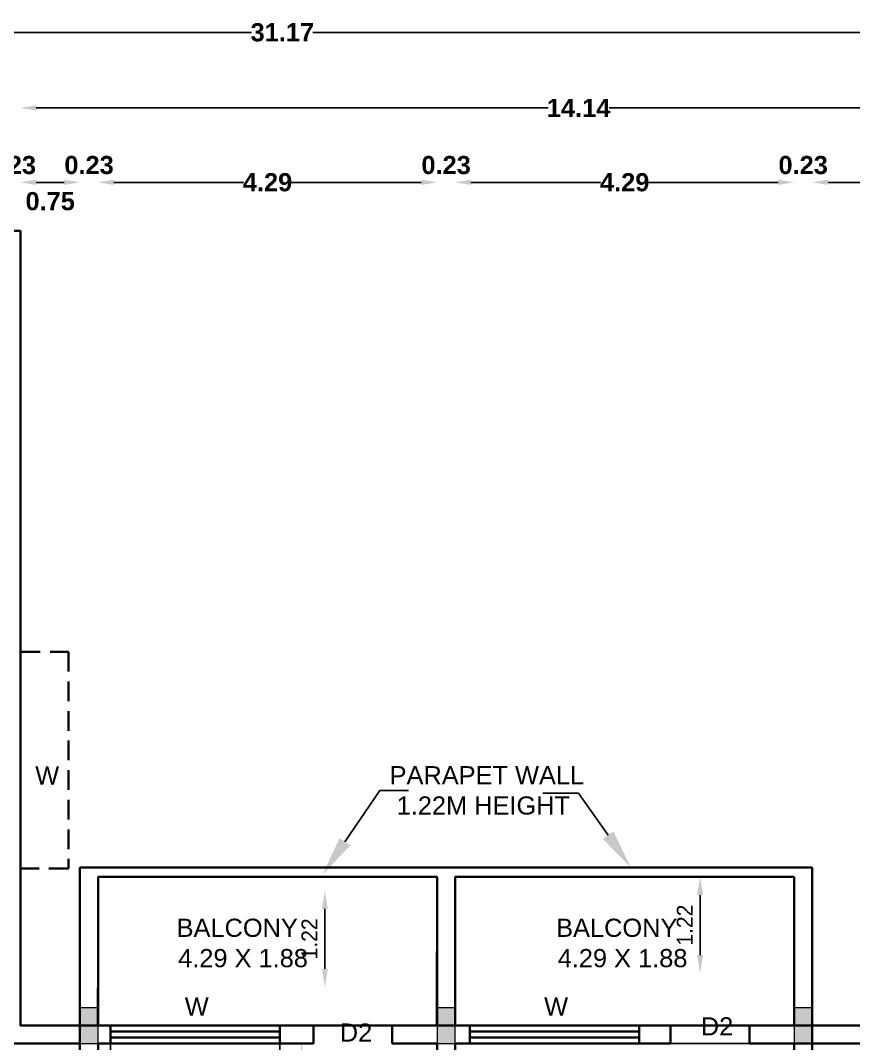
# Model space of a CAD drawing. Header units: metres. Extents: x 515 to 706, y -4 to 163.
# Drawn here: x 576.12 to 586.67, y 107.79 to 120.75 of the extents above; entities that cross this region are included whole.
import ezdxf
from ezdxf import colors
from ezdxf.entities.mleader import LeaderData, LeaderLine
from ezdxf.math import Vec2, Vec3

# ---------------------------------------------------------------- set-up
doc = ezdxf.new("R2010")
doc.units = ezdxf.units.M
doc.header["$MEASUREMENT"] = 0
doc.linetypes.add('DASHED2', pattern=[0.375, 0.25, -0.125])
doc.linetypes.add('PHANTOM2', pattern=[1.25, 0.625, -0.125, 0.125, -0.125, 0.125, -0.125])
for name, color, linetype in [('BLK_1_FLR_1_BALCONY_1', 5, 'Continuous'), ('BLK_1_FLR_1_BALCONY_2', 5, 'Continuous'), ('BLK_1_FLR_1_REGULAR_ROOM_1', 3, 'Continuous'), ('BLK_1_FLR_1_ROOM_2_LIGHT_VENTILATION_1', 3, 'Continuous'), ('BLK_1_FLR_1_VERANDAH', 5, 'Continuous'), ('DIST_EXIT', 7, 'Continuous')]:
    doc.layers.add(name, color=color, linetype=linetype)
doc.layers.add('BLK_1_FLR_1_BLT_UP_AREA', color=140, linetype='Continuous', lineweight=30)
doc.styles.add('ARIAL', font='arialbd.ttf', dxfattribs={"height": 0.23})
doc.styles.add('PDF Swiss721BT-RomanCondensed', font='arial.ttf')
doc.styles.add('working', font='arialbd.ttf', dxfattribs={"height": 0.23})
doc.dimstyles.new('new model', dxfattribs={"dimtxt": 0.23, "dimasz": 0.2, "dimexe": 0.1, "dimexo": 0.1, "dimgap": 0, "dimtad": 0, "dimzin": 1, "dimdsep": 46, "dimtxsty": 'working', "dimcen": 0.09, "dimse1": 1, "dimse2": 1, "dimclrd": 256, "dimclrt": 256, "dimadec": 1, "dimazin": 0, "dimtfac": 1, "dimtofl": 0, "dimtmove": 0, "dimatfit": 3, "dimfxl": 0, "dimtolj": 1, "dimtzin": 0, "dimlwd": -1, "dimlwe": -1, "dimarcsym": 0})
doc.dimstyles.new('OPEN SPACE', dxfattribs={"dimtxt": 0.23, "dimasz": 0.23, "dimexe": 0.1875, "dimexo": 0.0625, "dimgap": 0.09, "dimtad": 3, "dimzin": 0, "dimdsep": 46, "dimtxsty": 'ARIAL', "dimcen": 0.09, "dimse1": 1, "dimse2": 1, "dimclrd": 256, "dimclre": 256, "dimadec": 0, "dimazin": 0, "dimtfac": 0.5, "dimtix": 1, "dimtmove": 0, "dimatfit": 3, "dimfxl": 0, "dimtolj": 1, "dimtzin": 0, "dimarcsym": 0})
doc.dimstyles.new('Standard$0', dxfattribs={"dimtxt": 0.2, "dimasz": 0.23, "dimexe": 0.1805, "dimexo": 0.0625, "dimgap": 0.0955, "dimtad": 1, "dimzin": 0, "dimdsep": 46, "dimtxsty": 'Standard', "dimcen": 0, "dimdle": 440, "dimse1": 1, "dimse2": 1, "dimclrd": 256, "dimclrt": 256, "dimadec": 0, "dimazin": 0, "dimtfac": 1, "dimtofl": 0, "dimtmove": 0, "dimatfit": 3, "dimfxl": 0, "dimtolj": 1, "dimarcsym": 0})

# ---------------------------------------------------------------- blocks, each defined once
blk = doc.blocks.new('*D168')
at = {"layer": 'BLK_1_FLR_1_ROOM_2_LIGHT_VENTILATION_1', "color": 232, "linetype": 'PHANTOM2'}
for p, q in [((579.684, 107.589), (579.684, 107.167)), ((579.684, 106.159), (579.684, 106.581))]:
    blk.add_line(p, q, dxfattribs=at)
at = {"layer": 'BLK_1_FLR_1_ROOM_2_LIGHT_VENTILATION_1', "color": 232, "lineweight": 40}
for points in [[(579.651, 107.589), (579.717, 107.589), (579.684, 107.789)], [(579.651, 106.159), (579.717, 106.159), (579.684, 105.959)]]:
    blk.add_solid(points, dxfattribs=at)
at = {"layer": 'Defpoints', "color": 0, "lineweight": 40}
for p in [(579.408, 107.789), (579.408, 105.959), (579.684, 105.959)]:
    blk.add_point(p, dxfattribs=at)
at = {"layer": 'BLK_1_FLR_1_ROOM_2_LIGHT_VENTILATION_1', "color": 232, "insert": (579.684, 106.874), "char_height": 0.23, "attachment_point": 5, "rotation": 90, "style": 'working'}
blk.add_mtext('\\A1;1.83', dxfattribs=at)
blk = doc.blocks.new('*D51')
at = {"layer": 'BLK_1_FLR_1_BALCONY_1', "lineweight": -2}
blk.add_line((584.731, 109.669), (584.731, 108.909), dxfattribs=at)
at = {"layer": 'BLK_1_FLR_1_BALCONY_1', "lineweight": 40}
for points in [[(584.693, 109.669), (584.77, 109.669), (584.731, 109.899)], [(584.693, 108.909), (584.77, 108.909), (584.731, 108.679)]]:
    blk.add_solid(points, dxfattribs=at)
at = {"layer": 'Defpoints', "color": 0, "lineweight": 40}
for p in [(584.467, 109.899), (584.467, 108.679), (584.731, 108.679)]:
    blk.add_point(p, dxfattribs=at)
at = {"layer": 'BLK_1_FLR_1_BALCONY_1', "insert": (584.536, 109.289), "char_height": 0.2, "attachment_point": 5, "rotation": 90}
blk.add_mtext('\\A1;1.22', dxfattribs=at)
blk = doc.blocks.new('*D52')
at = {"layer": 'BLK_1_FLR_1_BALCONY_2', "lineweight": -2}
blk.add_line((579.978, 109.494), (579.978, 108.734), dxfattribs=at)
at = {"layer": 'BLK_1_FLR_1_BALCONY_2', "lineweight": 40}
for points in [[(579.94, 109.494), (580.016, 109.494), (579.978, 109.724)], [(579.94, 108.734), (580.016, 108.734), (579.978, 108.504)]]:
    blk.add_solid(points, dxfattribs=at)
at = {"layer": 'Defpoints', "color": 0, "lineweight": 40}
for p in [(579.947, 109.724), (579.947, 108.504), (579.978, 108.504)]:
    blk.add_point(p, dxfattribs=at)
at = {"layer": 'BLK_1_FLR_1_BALCONY_2', "insert": (579.782, 109.114), "char_height": 0.2, "attachment_point": 5, "rotation": 90}
blk.add_mtext('\\A1;1.22', dxfattribs=at)
blk = doc.blocks.new('*D172')
at = {"layer": 'Defpoints', "color": 0, "lineweight": 40}
for p in [(591.814, 107.789), (584.305, 98.246), (584.464, 98.126)]:
    blk.add_point(p, dxfattribs=at)
at = {"layer": 'DIST_EXIT', "lineweight": -2}
blk.add_line((591.516, 107.727), (584.444, 98.43), dxfattribs=at)
at = {"layer": 'DIST_EXIT', "lineweight": 40}
for points in [[(591.485, 107.75), (591.546, 107.703), (591.655, 107.91)], [(584.414, 98.453), (584.475, 98.406), (584.305, 98.246)]]:
    blk.add_solid(points, dxfattribs=at)
at = {"layer": 'DIST_EXIT', "color": 0, "insert": (587.816, 103.202), "char_height": 0.23, "attachment_point": 5, "rotation": 52.7442, "style": 'ARIAL'}
blk.add_mtext('\\A1;12.14', dxfattribs=at)
blk = doc.blocks.new('sfdfds')
at = {"lineweight": 15}
h = blk.add_hatch(color=1, dxfattribs=at)
h.dxf.hatch_style = 1
h.paths.add_polyline_path([(788.142, -179.821), (788.592, -179.821), (788.592, -179.591), (788.142, -179.591)])
at = {"color": 1, "lineweight": 15}
blk.add_lwpolyline([(788.142, -179.821), (788.592, -179.821), (788.592, -179.591), (788.142, -179.591)], close=True, dxfattribs=at)
blk = doc.blocks.new('*D431')
for p, q in [((575.692, 118.7), (575.492, 118.7)), ((576.322, 118.7), (576.522, 118.7))]:
    blk.add_line(p, q)
at = {"lineweight": 40}
for points in [[(575.692, 118.734), (575.692, 118.667), (575.892, 118.7)], [(576.322, 118.734), (576.322, 118.667), (576.122, 118.7)]]:
    blk.add_solid(points, dxfattribs=at)
at = {"layer": 'Defpoints', "color": 0, "lineweight": 40}
for p in [(576.122, 118.7), (575.892, 117.964), (576.122, 118.084)]:
    blk.add_point(p, dxfattribs=at)
at = {"lineweight": 30, "insert": (576.007, 118.918), "char_height": 0.23, "attachment_point": 5, "style": 'working'}
blk.add_mtext('\\A1;0.23', dxfattribs=at)
blk = doc.blocks.new('*D432')
blk.add_line((576.322, 118.7), (576.676, 118.7))
at = {"lineweight": 40}
for points in [[(576.322, 118.734), (576.322, 118.667), (576.122, 118.7)], [(576.676, 118.734), (576.676, 118.667), (576.876, 118.7)]]:
    blk.add_solid(points, dxfattribs=at)
at = {"layer": 'Defpoints', "color": 0, "lineweight": 40}
for p in [(576.876, 118.7), (576.122, 118.084), (576.876, 108.019)]:
    blk.add_point(p, dxfattribs=at)
at = {"lineweight": 30, "insert": (576.499, 118.46), "char_height": 0.23, "attachment_point": 5, "style": 'working'}
blk.add_mtext('\\A1;0.75', dxfattribs=at)
blk = doc.blocks.new('*D433')
for p, q in [((576.676, 118.7), (576.476, 118.7)), ((577.306, 118.7), (577.506, 118.7))]:
    blk.add_line(p, q)
at = {"lineweight": 40}
for points in [[(576.676, 118.734), (576.676, 118.667), (576.876, 118.7)], [(577.306, 118.734), (577.306, 118.667), (577.106, 118.7)]]:
    blk.add_solid(points, dxfattribs=at)
at = {"layer": 'Defpoints', "color": 0, "lineweight": 40}
for p in [(577.106, 118.7), (576.876, 108.019), (577.106, 107.789)]:
    blk.add_point(p, dxfattribs=at)
at = {"lineweight": 30, "insert": (576.991, 118.918), "char_height": 0.23, "attachment_point": 5, "style": 'working'}
blk.add_mtext('\\A1;0.23', dxfattribs=at)
blk = doc.blocks.new('*D434')
for p, q in [((577.306, 118.7), (578.95, 118.7)), ((581.199, 118.7), (579.555, 118.7))]:
    blk.add_line(p, q)
at = {"lineweight": 40}
for points in [[(577.306, 118.734), (577.306, 118.667), (577.106, 118.7)], [(581.199, 118.734), (581.199, 118.667), (581.399, 118.7)]]:
    blk.add_solid(points, dxfattribs=at)
at = {"layer": 'Defpoints', "color": 0, "lineweight": 40}
for p in [(581.399, 118.7), (577.106, 107.789), (581.399, 107.789)]:
    blk.add_point(p, dxfattribs=at)
at = {"lineweight": 30, "insert": (579.252, 118.7), "char_height": 0.23, "attachment_point": 5, "style": 'working'}
blk.add_mtext('\\A1;4.29', dxfattribs=at)
blk = doc.blocks.new('*D435')
for p, q in [((581.199, 118.7), (580.999, 118.7)), ((581.829, 118.7), (582.029, 118.7))]:
    blk.add_line(p, q)
at = {"lineweight": 40}
for points in [[(581.199, 118.734), (581.199, 118.667), (581.399, 118.7)], [(581.829, 118.734), (581.829, 118.667), (581.629, 118.7)]]:
    blk.add_solid(points, dxfattribs=at)
at = {"layer": 'Defpoints', "color": 0, "lineweight": 40}
for p in [(581.629, 118.7), (581.399, 107.789), (581.629, 107.789)]:
    blk.add_point(p, dxfattribs=at)
at = {"lineweight": 30, "insert": (581.514, 118.918), "char_height": 0.23, "attachment_point": 5, "style": 'working'}
blk.add_mtext('\\A1;0.23', dxfattribs=at)
blk = doc.blocks.new('*D436')
for p, q in [((581.829, 118.7), (583.474, 118.7)), ((585.722, 118.7), (584.078, 118.7))]:
    blk.add_line(p, q)
at = {"lineweight": 40}
for points in [[(581.829, 118.734), (581.829, 118.667), (581.629, 118.7)], [(585.722, 118.734), (585.722, 118.667), (585.922, 118.7)]]:
    blk.add_solid(points, dxfattribs=at)
at = {"layer": 'Defpoints', "color": 0, "lineweight": 40}
for p in [(585.922, 118.7), (581.629, 107.789), (585.922, 107.789)]:
    blk.add_point(p, dxfattribs=at)
at = {"lineweight": 30, "insert": (583.776, 118.7), "char_height": 0.23, "attachment_point": 5, "style": 'working'}
blk.add_mtext('\\A1;4.29', dxfattribs=at)
blk = doc.blocks.new('*D437')
for p, q in [((585.722, 118.7), (585.522, 118.7)), ((586.352, 118.7), (586.552, 118.7))]:
    blk.add_line(p, q)
at = {"lineweight": 40}
for points in [[(585.722, 118.734), (585.722, 118.667), (585.922, 118.7)], [(586.352, 118.734), (586.352, 118.667), (586.152, 118.7)]]:
    blk.add_solid(points, dxfattribs=at)
at = {"layer": 'Defpoints', "color": 0, "lineweight": 40}
for p in [(586.152, 118.7), (585.922, 107.789), (586.152, 107.789)]:
    blk.add_point(p, dxfattribs=at)
at = {"lineweight": 30, "insert": (586.037, 118.918), "char_height": 0.23, "attachment_point": 5, "style": 'working'}
blk.add_mtext('\\A1;0.23', dxfattribs=at)
blk = doc.blocks.new('*D438')
for p, q in [((586.352, 118.7), (587.924, 118.7)), ((590.062, 118.7), (588.491, 118.7))]:
    blk.add_line(p, q)
at = {"lineweight": 40}
for points in [[(586.352, 118.734), (586.352, 118.667), (586.152, 118.7)], [(590.062, 118.734), (590.062, 118.667), (590.262, 118.7)]]:
    blk.add_solid(points, dxfattribs=at)
at = {"layer": 'Defpoints', "color": 0, "lineweight": 40}
for p in [(590.262, 118.7), (586.152, 107.789), (590.262, 107.789)]:
    blk.add_point(p, dxfattribs=at)
at = {"lineweight": 30, "insert": (588.207, 118.7), "char_height": 0.23, "attachment_point": 5, "style": 'working'}
blk.add_mtext('\\A1;4.11', dxfattribs=at)
blk = doc.blocks.new('*D448')
for p, q in [((596.13, 117.884), (596.13, 115.615)), ((596.13, 112.749), (596.13, 115.018))]:
    blk.add_line(p, q)
at = {"lineweight": 40}
for points in [[(596.097, 117.884), (596.163, 117.884), (596.13, 118.084)], [(596.097, 112.749), (596.163, 112.749), (596.13, 112.549)]]:
    blk.add_solid(points, dxfattribs=at)
at = {"layer": 'Defpoints', "color": 0, "lineweight": 40}
for p in [(576.573, 118.084), (596.13, 118.084), (594.916, 112.549)]:
    blk.add_point(p, dxfattribs=at)
at = {"lineweight": 30, "insert": (596.13, 115.316), "char_height": 0.23, "attachment_point": 5, "rotation": 90, "style": 'working'}
blk.add_mtext('\\A1;5.53', dxfattribs=at)
blk = doc.blocks.new('*D451')
for p, q in [((576.322, 119.643), (582.807, 119.643)), ((590.062, 119.643), (583.578, 119.643))]:
    blk.add_line(p, q)
at = {"lineweight": 40}
for points in [[(576.322, 119.676), (576.322, 119.61), (576.122, 119.643)], [(590.062, 119.676), (590.062, 119.61), (590.262, 119.643)]]:
    blk.add_solid(points, dxfattribs=at)
at = {"layer": 'Defpoints', "color": 0, "lineweight": 40}
for p in [(590.262, 119.643), (576.122, 108.019), (590.262, 108.019)]:
    blk.add_point(p, dxfattribs=at)
at = {"lineweight": 30, "insert": (583.192, 119.643), "char_height": 0.23, "attachment_point": 5, "style": 'working'}
blk.add_mtext('\\A1;14.14', dxfattribs=at)
blk = doc.blocks.new('*D453')
for p, q in [((564.055, 120.6), (579.05, 120.6)), ((594.822, 120.6), (579.827, 120.6))]:
    blk.add_line(p, q)
at = {"lineweight": 40}
for points in [[(564.055, 120.633), (564.055, 120.567), (563.855, 120.6)], [(594.822, 120.633), (594.822, 120.567), (595.022, 120.6)]]:
    blk.add_solid(points, dxfattribs=at)
at = {"layer": 'Defpoints', "color": 0, "lineweight": 40}
for p in [(563.855, 120.6), (563.855, 119.643), (595.022, 119.643)]:
    blk.add_point(p, dxfattribs=at)
at = {"lineweight": 30, "insert": (579.439, 120.6), "char_height": 0.23, "attachment_point": 5, "style": 'working'}
blk.add_mtext('\\A1;31.17', dxfattribs=at)

msp = doc.modelspace()

# ---------------------------------------------------------------- linework, layer by layer
at = {"lineweight": 30, "ltscale": 0.125}
for p, q in [((576.12241, 108.41376), (576.12237, 118.08378)), ((581.629, 110.01909), (576.87565, 110.01906)), ((576.87569, 99.36408), (576.87565, 110.01906)), ((586.15233, 110.01911), (581.39898, 110.01908)), ((586.15238, 99.3641), (586.15233, 110.01911)), ((581.39899, 109.89908), (577.10565, 109.89906)), ((577.10565, 108.01899), (577.10565, 109.89906)), ((577.10566, 108.01906), (577.10565, 109.89906)), ((581.399, 108.01908), (581.39899, 109.89908)), ((581.62899, 108.01908), (581.62898, 109.89908)), ((585.92233, 109.8991), (581.62899, 109.89908)), ((585.92234, 108.0191), (585.92233, 109.8991)), ((576.87572, 108.23928), (576.87572, 108.23928)), ((581.39923, 108.23935), (581.39923, 108.23935)), ((585.92257, 108.23937), (585.92257, 108.23937)), ((576.87555, 108.01896), (576.12235, 108.01896)), ((579.83232, 108.01908), (577.10565, 108.01906)), ((579.40793, 108.01897), (577.28793, 108.01897)), ((579.40793, 108.01897), (579.40793, 107.78897)), ((579.83232, 107.78908), (579.83232, 108.01908)), ((581.399, 108.01908), (580.83232, 108.01908)), ((580.83232, 107.78908), (580.83232, 108.01908)), ((584.35566, 108.0191), (581.62899, 108.01908)), ((583.9602, 108.01899), (581.8402, 108.01899)), ((583.9602, 108.01899), (583.9602, 107.78899)), ((584.35566, 107.7891), (584.35566, 108.0191)), ((585.92234, 108.0191), (585.35566, 108.0191)), ((585.35566, 107.7891), (585.35566, 108.0191)), ((585.97569, 108.01879), (590.26902, 108.01879)), ((579.40793, 107.9424), (577.26127, 107.9424)), ((579.40793, 107.86573), (577.26127, 107.86573)), ((583.9602, 107.94233), (581.81354, 107.94233)), ((583.9602, 107.86566), (581.81354, 107.86566)), ((575.40604, 107.78896), (576.87565, 107.78896)), ((576.87566, 107.78906), (576.87566, 107.78907)), ((576.87572, 107.78906), (576.87572, 107.78907)), ((579.83232, 107.78908), (577.10566, 107.78906)), ((577.10568, 102.32076), (577.10566, 107.78906)), ((579.40793, 107.78897), (577.28793, 107.78897)), ((581.399, 107.78908), (580.83232, 107.78908)), ((581.39904, 99.59408), (581.399, 107.78908)), ((581.39923, 107.78913), (581.39923, 107.78914)), ((584.35566, 107.7891), (581.62899, 107.78908)), ((581.62902, 102.32078), (581.62899, 107.78908)), ((590.50235, 107.7893), (585.35566, 107.78928)), ((585.92234, 107.7891), (585.35566, 107.7891)), ((585.92238, 99.5941), (585.92234, 107.7891)), ((585.92257, 107.78915), (585.92257, 107.78916))]:
    msp.add_line(p, q, dxfattribs=at)
at = {"lineweight": 30}
for p, q in [((579.40793, 107.78897), (579.40793, 108.01893)), ((583.9602, 107.78899), (583.9602, 108.01895))]:
    msp.add_line(p, q, dxfattribs=at)
at = {"linetype": 'DASHED2', "lineweight": 30}
msp.add_lwpolyline([(576.12255, 112.45211), (576.12255, 112.75211), (576.73255, 112.75211), (576.73255, 110.00545), (576.12255, 110.00545)], dxfattribs=at)
at = {"lineweight": 30}
for points in [[(577.26127, 107.78906), (579.40793, 107.78906), (579.40793, 108.01906), (577.26127, 108.01906)], [(581.81354, 107.78899), (583.9602, 107.78899), (583.9602, 108.01899), (581.81354, 108.01899)]]:
    msp.add_lwpolyline(points, close=True, dxfattribs=at)
at = {"layer": 'BLK_1_FLR_1_BALCONY_1'}
msp.add_lwpolyline([(581.62841, 108.01884), (585.92174, 108.01884), (585.92172, 109.89894), (581.62839, 109.89894)], close=True, dxfattribs=at)
at = {"layer": 'BLK_1_FLR_1_BALCONY_2'}
msp.add_lwpolyline([(581.39341, 108.0189), (577.10007, 108.0189), (577.10505, 109.89892), (581.39838, 109.89892)], close=True, dxfattribs=at)
at = {"layer": 'BLK_1_FLR_1_BLT_UP_AREA', "color": 14}
msp.add_lwpolyline([(595.02232, 112.5488), (595.02228, 93.56855), (590.37233, 93.56854), (563.85456, 93.56852), (563.8546, 106.13474), (565.58773, 106.13474), (565.58777, 118.08374), (576.12237, 118.08374), (576.12235, 108.01891), (590.26226, 108.01879), (590.26223, 112.5488)], close=True, dxfattribs=at)
at = {"layer": 'BLK_1_FLR_1_REGULAR_ROOM_1', "color": 2}
msp.add_lwpolyline([(585.92174, 107.78895), (585.92177, 99.59395), (584.23507, 99.59396), (584.23507, 102.32062), (581.62841, 102.32062), (581.6284, 107.78893)], close=True, dxfattribs=at)
at = {"layer": 'BLK_1_FLR_1_ROOM_2_LIGHT_VENTILATION_1', "color": 3}
msp.add_lwpolyline([(577.26101, 105.95902), (579.40767, 105.95902), (579.40767, 107.78902), (577.26101, 107.78902)], close=True, dxfattribs=at)
at = {"layer": 'BLK_1_FLR_1_VERANDAH', "color": 5}
msp.add_lwpolyline([(576.87504, 107.78891), (574.39192, 107.7889), (574.39192, 107.7889), (574.39193, 101.72013), (574.35196, 101.72013), (574.35194, 93.79859), (590.37187, 93.79855), (590.37187, 105.66769), (592.77305, 105.66769), (592.77305, 107.78879), (586.15174, 107.78923), (586.15175, 99.36395), (576.87507, 99.36393)], close=True, dxfattribs=at)

# ---------------------------------------------------------------- block references
at = {"lineweight": 30, "rotation": 270}
for p in [(756.69671, 896.38131), (761.22021, 896.38138), (765.74355, 896.3814)]:
    msp.add_blockref('sfdfds', p, dxfattribs=at)

# ---------------------------------------------------------------- texts
at = {"lineweight": 30, "style": 'PDF Swiss721BT-RomanCondensed'}
for s, p in [('BALCONY', (578.10057, 109.14056)), ('BALCONY', (582.90791, 109.14056)), ('4.29 X 1.88', (578.12003, 108.75629)), ('4.29 X 1.88', (582.92736, 108.75629))]:
    msp.add_text(s, height=0.23, dxfattribs=at).set_placement(p)
at = {"lineweight": 30, "ltscale": 0.125, "char_height": 0.23, "style": 'PDF Swiss721BT-RomanCondensed'}
for s, insert, attachment_point in [('W', (576.61266, 111.30011), 3), ('W', (578.20345, 108.37319), 1), ('W', (582.75572, 108.37321), 1), ('D2', (584.74007, 108.12158), 1), ('D2', (580.16717, 108.04313), 1)]:
    msp.add_mtext_dynamic_manual_height_columns(s, width=0.0527571, gutter_width=1.15, heights=[0], dxfattribs=dict(at, insert=insert, attachment_point=attachment_point))
at = {"lineweight": 30, "insert": (580.79847, 110.68676), "char_height": 0.23, "attachment_point": 7, "style": 'PDF Swiss721BT-RomanCondensed'}
msp.add_mtext_dynamic_manual_height_columns('PARAPET WALL\\P 1.22M HEIGHT ', width=4.995096, gutter_width=1.15, heights=[0], dxfattribs=at)

# ---------------------------------------------------------------- dimensions: what is measured, and where the dimension line sits
at = {"lineweight": 30}
for base, p1, p2, override, picture, middle in [((563.85465, 120.60013), (595.0224, 119.64308), (563.85465, 119.64308), {"dimpost": '\\X'}, '*D453', (579.43853, 120.60013)), ((590.26234, 119.64308), (576.12239, 108.01896), (590.26234, 108.01885), {"dimpost": '\\X'}, '*D451', (583.19237, 119.64308)), ((576.12242, 118.70046), (575.89231, 117.96384), (576.12242, 118.08378), {"dimpost": '\\X', "dimtmove": 2}, '*D431', (576.00737, 118.91789)), ((577.1056, 118.70046), (576.8756, 108.01896), (577.1056, 107.78901), {"dimpost": '\\X', "dimtmove": 2}, '*D433', (576.9906, 118.91789)), ((581.62911, 118.70046), (581.39911, 107.78908), (581.62911, 107.78908), {"dimpost": '\\X', "dimtmove": 2}, '*D435', (581.51411, 118.91789)), ((586.15238, 118.70046), (585.92245, 107.7891), (586.15238, 107.7891), {"dimpost": '\\X', "dimtmove": 2}, '*D437', (586.03742, 118.91789)), ((581.39911, 118.70046), (577.1056, 107.78901), (581.39911, 107.78908), {"dimpost": '\\X', "dimtmove": 2}, '*D434', (579.25236, 118.70046)), ((585.92245, 118.70046), (581.62911, 107.78908), (585.92245, 107.7891), {"dimpost": '\\X', "dimtmove": 2}, '*D436', (583.77578, 118.70046)), ((590.26238, 118.70046), (586.15238, 107.7891), (590.26238, 107.78885), {"dimpost": '\\X', "dimtmove": 2}, '*D438', (588.20738, 118.70046))]:
    dim = msp.add_linear_dim(base=base, p1=p1, p2=p2, dimstyle='new model', override=override, dxfattribs=at)
    dim.commit()
    dim.dimension.update_dxf_attribs({"geometry": picture, "text_midpoint": middle})
dim = msp.add_linear_dim(base=(576.8756, 118.70046), p1=(576.12242, 118.08378), p2=(576.8756, 108.01896), dimstyle='new model', override={"dimpost": '\\X', "dimtmove": 2}, dxfattribs=at)
dim.commit()
dim.dimension.update_dxf_attribs({"geometry": '*D432', "text_midpoint": (576.49901, 118.45985), "dimtype": 160})
dim = msp.add_linear_dim(base=(596.1299, 118.08378), p1=(594.91617, 112.54885), p2=(576.57271, 118.08378), angle=90, dimstyle='new model', override={"dimpost": '\\X', "dimtmove": 2}, dxfattribs=at)
dim.commit()
dim.dimension.update_dxf_attribs({"geometry": '*D448', "text_midpoint": (596.1299, 115.31631)})
at = {"layer": 'BLK_1_FLR_1_BALCONY_1'}
dim = msp.add_aligned_dim(p1=(584.46724, 109.89894), p2=(584.46724, 108.67894), distance=0.26424, dimstyle='Standard$0', dxfattribs=at)
dim.commit()
dim.dimension.update_dxf_attribs({"geometry": '*D51', "text_midpoint": (584.53597, 109.28894)})
at = {"layer": 'BLK_1_FLR_1_BALCONY_2'}
dim = msp.add_aligned_dim(p1=(579.94666, 109.72439), p2=(579.94666, 108.50439), distance=0.03131, dimstyle='Standard$0', dxfattribs=at)
dim.commit()
dim.dimension.update_dxf_attribs({"geometry": '*D52', "text_midpoint": (579.78247, 109.11439)})
at = {"layer": 'BLK_1_FLR_1_ROOM_2_LIGHT_VENTILATION_1', "color": 3}
dim = msp.add_aligned_dim(p1=(579.40767, 107.78902), p2=(579.40767, 105.95902), distance=0.27646, dimstyle='new model', override={"dimpost": '\\X', "dimclrd": 232, "dimclrt": 232, "dimfxl": 75, "dimfxlon": 1, "dimtfill": 1}, dxfattribs=at)
dim.commit()
dim.dimension.update_dxf_attribs({"geometry": '*D168', "text_midpoint": (579.68412, 106.87402)})
at = {"layer": 'DIST_EXIT'}
dim = msp.add_aligned_dim(p1=(591.8136, 107.78886), p2=(584.46399, 98.12567), distance=-0.19952, dimstyle='OPEN SPACE', override={"dimpost": '\\X'}, dxfattribs=at)
dim.commit()
dim.dimension.update_dxf_attribs({"geometry": '*D172', "text_midpoint": (587.81645, 103.20243)})

# ---------------------------------------------------------------- leaders
at = {"lineweight": 30}
ml = msp.add_multileader_mtext('Standard', dxfattribs=at)
ml.set_content('', color=256)
ml.set_leader_properties()
ml.build(insert=Vec2(0, 0))
ml.multileader.update_dxf_attribs({"text_right_attachment_type": 6, "dogleg_length": 0.36, "arrow_head_size": 0.5})
ctx = ml.context
ctx.base_point, ctx.char_height, ctx.arrow_head_size, ctx.landing_gap_size, ctx.plane_origin = Vec3(581.03641, 110.99618), 0.18, 0.5, 0.09, Vec3(579.95082, 109.93245)
ctx.right_attachment = 6
notes = []
notes.append((ctx, [(0, (1, 1, 0), (580.67641, 110.99618), (1, 0), 0.36, [(0, [(579.95082, 109.93245)], 0, [])])]))
ctx.mtext.insert, ctx.mtext.flow_direction = Vec3(581.12641, 111.08618), 5
ml = msp.add_multileader_mtext('Standard', dxfattribs=at)
ml.set_content('', color=256)
ml.set_leader_properties()
ml.build(insert=Vec2(0, 0))
ml.multileader.update_dxf_attribs({"text_right_attachment_type": 6, "dogleg_length": 0.36, "arrow_head_size": 0.5})
ctx = ml.context
ctx.base_point, ctx.char_height, ctx.arrow_head_size, ctx.landing_gap_size, ctx.plane_origin = Vec3(582.64879, 111.05169), 0.18, 0.5, 0.09, Vec3(583.85393, 110.01909)
ctx.right_attachment = 6
notes.append((ctx, [(0, (1, 1, 0), (583.18879, 110.96169), (-1, 0), 0.36, [(0, [(583.85393, 110.01909)], 0, [])])]))
ctx.mtext.insert, ctx.mtext.flow_direction = Vec3(582.73879, 111.14169), 5
for ctx, leaders in notes:
    for number, flags, end, landing, length, lines in leaders:
        leader = LeaderData()
        leader.index, (leader.has_last_leader_line, leader.has_dogleg_vector, leader.attachment_direction) = number, flags
        leader.last_leader_point, leader.dogleg_vector, leader.dogleg_length = Vec3(end), Vec3(landing), length
        for number, points, colour, breaks in lines:
            line = LeaderLine()
            line.index, line.vertices, line.color, line.breaks = number, Vec3.list(points), colors.encode_raw_color(colour), breaks
            leader.lines.append(line)
        ctx.leaders.append(leader)

doc.saveas('drawing.dxf')
